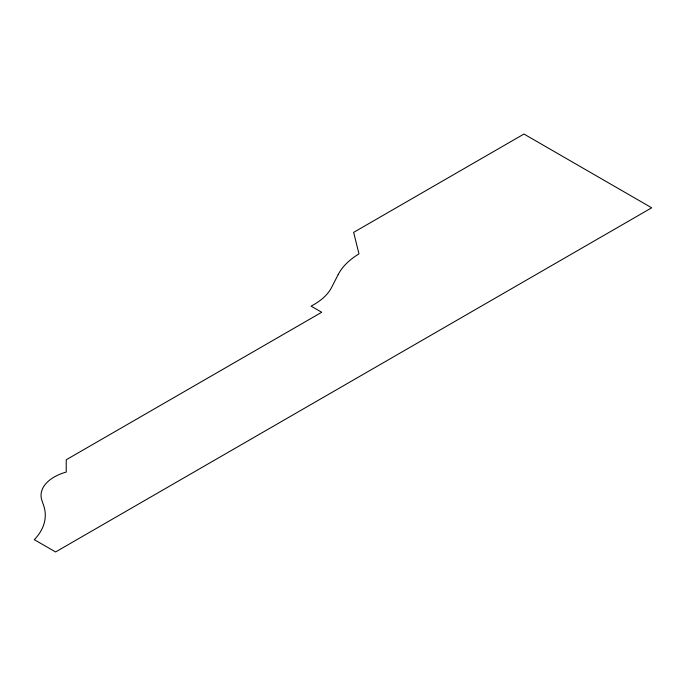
<?xml version="1.0" encoding="UTF-8"?>
<svg xmlns="http://www.w3.org/2000/svg" width="686" height="686" viewBox="0 0 686 686"><rect width="100%" height="100%" fill="white"/><g stroke="black" fill="none" stroke-linecap="round" stroke-linejoin="round"><path stroke-width="1.03" d="M338.172 274.606L331.638 287.365A70.315 40.594 0 0 1 311.067 306.127L321.708 312.267L66.233 459.766L66.233 472.062A44.984 25.974 0 0 0 41.906 500.446L43.612 505.419A87.096 50.284 0 0 1 34.3 539.668L55.592 551.956L651.7 207.798L523.958 134.044L353.642 232.374L358.967 253.889A88.091 50.858 0 0 0 338.172 274.606"/></g></svg>
